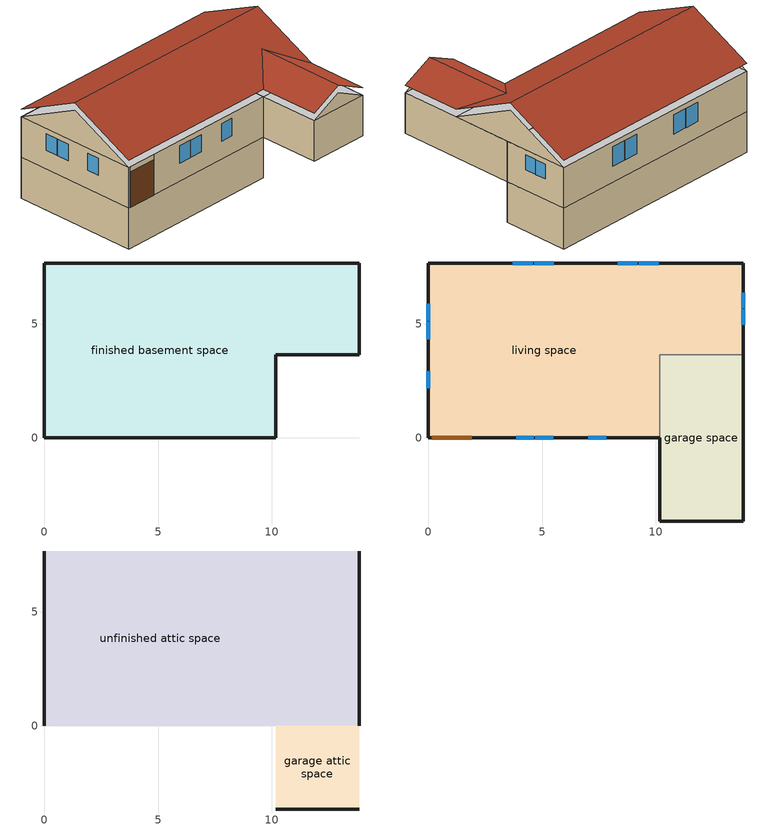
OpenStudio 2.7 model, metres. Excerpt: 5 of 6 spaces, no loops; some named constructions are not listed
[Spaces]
finished basement space
 floor foundation (FloorFndGrndFinB): 0,0 0,7.68 13.83,7.68 13.83,3.66 10.17,3.66 10.17,0 z-2.44
 wall foundation (WallFndGrndFinB): 0,7.68 0,0 10.17,0 10.17,3.66 13.83,3.66 13.83,7.68 0,7.68 z-2.44:0
garage space
 floor foundation (FloorFndGrndUnfinSlab): 10.17,-3.66 10.17,3.66 13.83,3.66 13.83,-3.66 z0
 wall outside (WallExtUninsUnfin): 10.17,0 10.17,-3.66 13.83,-3.66 13.83,3.66 z0:2.44
 wall to living space (WallIntFinInsUnfin Reversed): 13.83,3.66 10.17,3.66 10.17,0 z0:2.44
living space
 floor to finished basement space (FloorFinUninsFin): 0,0 0,7.68 13.83,7.68 13.83,3.66 10.17,3.66 10.17,0 z0
 wall outside (WallExtInsFin): 13.83,3.66 13.83,7.68 0,7.68 0,0 0.13,0 1.92,0 10.17,0 z0:2.44
 window (WindowConstruction): 3.86,0 4.64,0 / 4.7,0 5.48,0 / 7.03,0 7.81,0 z1.09:2.13; 10.12,7.68 9.25,7.68 / 9.19,7.68 8.32,7.68 / 5.51,7.68 4.64,7.68 / 4.58,7.68 3.71,7.68 z0.97:2.13; 0,5.9 0,5.15 / 0,5.09 0,4.34 / 0,2.94 0,2.19 z1.13:2.13; 13.83,4.98 13.83,5.64 / 13.83,5.7 13.83,6.37 z1.25:2.13
 door (Door): 0.15,0 1.89,0 z0:2.13
unfinished attic space
 floor to garage space (FloorUnfinUninsUnfin): 13.83,3.66 13.83,0 10.17,0 10.17,3.66 z2.44
 floor to living space (FloorFinInsUnfinAttic): 13.83,7.68 13.83,3.66 10.17,3.66 10.17,0 0,0 0,7.68 z2.44
 wall outside (WallExtUninsUnfin): 0,3.84,4.36 0,7.68,2.44 0,0,2.44; 13.83,3.84,4.36 13.83,0,2.44 13.83,7.68,2.44
 roof outside (RoofUnfinInsExt): 0,3.84,4.82 13.83,3.84,4.82 13.83,7.68,2.9 0,7.68,2.9; 0,3.84,4.82 0,0,2.9 10.17,0,2.9 12,1.83,3.81 13.83,0,2.9 13.83,3.84,4.82
garage attic space
 floor to garage space (FloorUnfinUninsUnfin): 10.17,-3.66 10.17,0 13.83,0 13.83,-3.66 z2.44
 wall outside (WallExtUninsUnfin): 10.17,-3.66,2.44 13.83,-3.66,2.44 12,-3.66,3.35
 roof outside (RoofUnfinInsExt): 10.17,0,2.9 10.17,-3.66,2.9 12,-3.66,3.81 12,1.83,3.81; 13.83,0,2.9 12,1.83,3.81 12,-3.66,3.81 13.83,-3.66,2.9
[Material] Roughness=Rough
Name | Thickness {m} | Conductivity {W/m-K} | Density {kg/m3} | Specific Heat {J/kg-K} | Thermal Absorptance | Solar Absorptance | Visible Absorptance
FloorUAAdditionalCeilingIns | 0.12827 | 0.0411113 | 16.02 | 1046.75
FloorUATrussandIns | 0.0889 | 0.0436674 | 50.7834 | 1165.1
Drywall 0.5 in. | 0.0127 | 0.160291 | 801 | 837.4 | 0.9 | 0.5 | 0.1
RoofSheathing | 0.01905 | 0.115458 | 512.64 | 1214.23
FloorFinStudAndAirFloor | 0.1397 | 0.557395 | 67.691 | 1210.98
Wood Floor | 0.015875 | 0.115458 | 544.68 | 1214.23
Floor Covering | 0.0127 | 0.0433444 | 54.468 | 1339.84 | 0.9 | 0.9
FloorFinStudAndAirFloor 1 | 0.1397 | 0.606274 | 67.691 | 1210.98
WallSheathing | 0.0127 | 0.115458 | 512.64 | 1214.23
WallIntSheathing | 0.011176 | 0.115458 | 512.64 | 1214.23
WallSplineLayerOuter 1 | 0.0127 | 0.0456522 | 147.0636 | 1214.23
WallIns 1 | 0.066675 | 0.0391876 | 107.0136 | 1214.23
[Construction]
FloorFinInsUnfinAttic Reversed: Drywall 0.5 in., FloorUATrussandIns, FloorUAAdditionalCeilingIns
FloorFinUninsFin Reversed: Floor Covering, Wood Floor, RoofSheathing, FloorFinStudAndAirFloor, Drywall 0.5 in.
FloorUnfinUninsUnfin Reversed: RoofSheathing, FloorFinStudAndAirFloor 1
WallIntFinInsUnfin: WallSheathing, WallSplineLayerOuter 1, WallIns 1, WallSplineLayerOuter 1, WallIntSheathing
[Schedule:Ruleset]
Name | Default Day Schedule
res mv_1 range exhaust schedule | Schedule Day 14
res mv_1 bath exhaust schedule | Schedule Day 15
[Schedule:Day]
res nv_1 temp schedule allday1; res nv_1 temp schedule allday2; res nv_1 temp schedule allday3; res nv_1 temp schedule allday4; res nv_1 temp schedule allday11; res nv_1 temp schedule allday12: 1, 0, 23.8889, 24, 0, 23.8889
res nv_1 temp schedule allday5; res nv_1 temp schedule allday6; res nv_1 temp schedule allday10: 24, 0, 22.2222
res nv_1 temp schedule allday7; res nv_1 temp schedule allday8; res nv_1 temp schedule allday9: 1, 0, 22.2222, 24, 0, 22.2222
res nv_1 availability schedule allday1 on; res nv_1 availability schedule allday1 on 1; res nv_1 availability schedule allday1 on 2; res nv_1 availability schedule allday1 on 3; res nv_1 availability schedule allday1 on 4; res nv_1 availability schedule allday1 on 5; res nv_1 availability schedule allday1 on 6; res nv_1 availability schedule allday1 on 7; res nv_1 availability schedule allday1 on 8; res nv_1 availability schedule allday1 on 9; res nv_1 availability schedule allday1 on 10; res nv_1 availability schedule allday1 on 11: 1, 0, 1, 2, 0, 1, 3, 0, 1, 4, 0, 1, 5, 0, 1, 6, 0, 1, 7, 0, 1, 8, 0, 1, 9, 0, 1, 10, 0, 1, 11, 0, 1, 12, 0, 1, 13, 0, 1, 14, 0, 1, 15, 0, 1, 16, 0, 1, 17, 0, 1, 18, 0, 1, 19, 0, 1, 20, 0, 1, 21, 0, 1, 22, 0, 1, 23, 0, 1, 24, 0, 1
Schedule Day 14; Schedule Day 15: 24, 0, 0
res mv_1 range exhaust schedule allday1; res mv_1 range exhaust schedule allday2; res mv_1 range exhaust schedule allday3; res mv_1 range exhaust schedule allday4; res mv_1 range exhaust schedule allday5; res mv_1 range exhaust schedule allday6; res mv_1 range exhaust schedule allday7; res mv_1 range exhaust schedule allday8; res mv_1 range exhaust schedule allday9; res mv_1 range exhaust schedule allday10; res mv_1 range exhaust schedule allday11; res mv_1 range exhaust schedule allday12: 15, 0, 0, 16, 0, 1, 24, 0, 0
res mv_1 bath exhaust schedule allday1; res mv_1 bath exhaust schedule allday2; res mv_1 bath exhaust schedule allday3; res mv_1 bath exhaust schedule allday4; res mv_1 bath exhaust schedule allday5; res mv_1 bath exhaust schedule allday6; res mv_1 bath exhaust schedule allday7; res mv_1 bath exhaust schedule allday8; res mv_1 bath exhaust schedule allday9; res mv_1 bath exhaust schedule allday10; res mv_1 bath exhaust schedule allday11; res mv_1 bath exhaust schedule allday12: 4, 0, 0, 5, 0, 1, 24, 0, 0
[Schedule:Rule] Apply Sunday=Yes; Apply Monday=Yes; Apply Tuesday=Yes; Apply Wednesday=Yes; Apply Thursday=Yes; Apply Friday=Yes; Apply Saturday=Yes; Date Specification Type=DateRange; Start Day=1
Name | Schedule Ruleset | Rule Order | Day Schedule | Start Month | End Month | End Day
res mv_1 range exhaust schedule allday ruleset1 | res mv_1 range exhaust schedule | 11 | res mv_1 range exhaust schedule allday1 | 1 | 1 | 31
res mv_1 range exhaust schedule allday ruleset2 | res mv_1 range exhaust schedule | 10 | res mv_1 range exhaust schedule allday2 | 2 | 2 | 28
res mv_1 range exhaust schedule allday ruleset3 | res mv_1 range exhaust schedule | 9 | res mv_1 range exhaust schedule allday3 | 3 | 3 | 31
res mv_1 range exhaust schedule allday ruleset4 | res mv_1 range exhaust schedule | 8 | res mv_1 range exhaust schedule allday4 | 4 | 4 | 30
res mv_1 range exhaust schedule allday ruleset5 | res mv_1 range exhaust schedule | 7 | res mv_1 range exhaust schedule allday5 | 5 | 5 | 31
res mv_1 range exhaust schedule allday ruleset6 | res mv_1 range exhaust schedule | 6 | res mv_1 range exhaust schedule allday6 | 6 | 6 | 30
res mv_1 range exhaust schedule allday ruleset7 | res mv_1 range exhaust schedule | 5 | res mv_1 range exhaust schedule allday7 | 7 | 7 | 31
res mv_1 range exhaust schedule allday ruleset8 | res mv_1 range exhaust schedule | 4 | res mv_1 range exhaust schedule allday8 | 8 | 8 | 31
res mv_1 range exhaust schedule allday ruleset9 | res mv_1 range exhaust schedule | 3 | res mv_1 range exhaust schedule allday9 | 9 | 9 | 30
res mv_1 range exhaust schedule allday ruleset10 | res mv_1 range exhaust schedule | 2 | res mv_1 range exhaust schedule allday10 | 10 | 10 | 31
res mv_1 range exhaust schedule allday ruleset11 | res mv_1 range exhaust schedule | 1 | res mv_1 range exhaust schedule allday11 | 11 | 11 | 30
res mv_1 range exhaust schedule allday ruleset12 | res mv_1 range exhaust schedule | 0 | res mv_1 range exhaust schedule allday12 | 12 | 12 | 31
res mv_1 bath exhaust schedule allday ruleset1 | res mv_1 bath exhaust schedule | 11 | res mv_1 bath exhaust schedule allday1 | 1 | 1 | 31
res mv_1 bath exhaust schedule allday ruleset2 | res mv_1 bath exhaust schedule | 10 | res mv_1 bath exhaust schedule allday2 | 2 | 2 | 28
res mv_1 bath exhaust schedule allday ruleset3 | res mv_1 bath exhaust schedule | 9 | res mv_1 bath exhaust schedule allday3 | 3 | 3 | 31
res mv_1 bath exhaust schedule allday ruleset4 | res mv_1 bath exhaust schedule | 8 | res mv_1 bath exhaust schedule allday4 | 4 | 4 | 30
res mv_1 bath exhaust schedule allday ruleset5 | res mv_1 bath exhaust schedule | 7 | res mv_1 bath exhaust schedule allday5 | 5 | 5 | 31
res mv_1 bath exhaust schedule allday ruleset6 | res mv_1 bath exhaust schedule | 6 | res mv_1 bath exhaust schedule allday6 | 6 | 6 | 30
res mv_1 bath exhaust schedule allday ruleset7 | res mv_1 bath exhaust schedule | 5 | res mv_1 bath exhaust schedule allday7 | 7 | 7 | 31
res mv_1 bath exhaust schedule allday ruleset8 | res mv_1 bath exhaust schedule | 4 | res mv_1 bath exhaust schedule allday8 | 8 | 8 | 31
res mv_1 bath exhaust schedule allday ruleset9 | res mv_1 bath exhaust schedule | 3 | res mv_1 bath exhaust schedule allday9 | 9 | 9 | 30
res mv_1 bath exhaust schedule allday ruleset10 | res mv_1 bath exhaust schedule | 2 | res mv_1 bath exhaust schedule allday10 | 10 | 10 | 31
res mv_1 bath exhaust schedule allday ruleset11 | res mv_1 bath exhaust schedule | 1 | res mv_1 bath exhaust schedule allday11 | 11 | 11 | 30
res mv_1 bath exhaust schedule allday ruleset12 | res mv_1 bath exhaust schedule | 0 | res mv_1 bath exhaust schedule allday12 | 12 | 12 | 31
